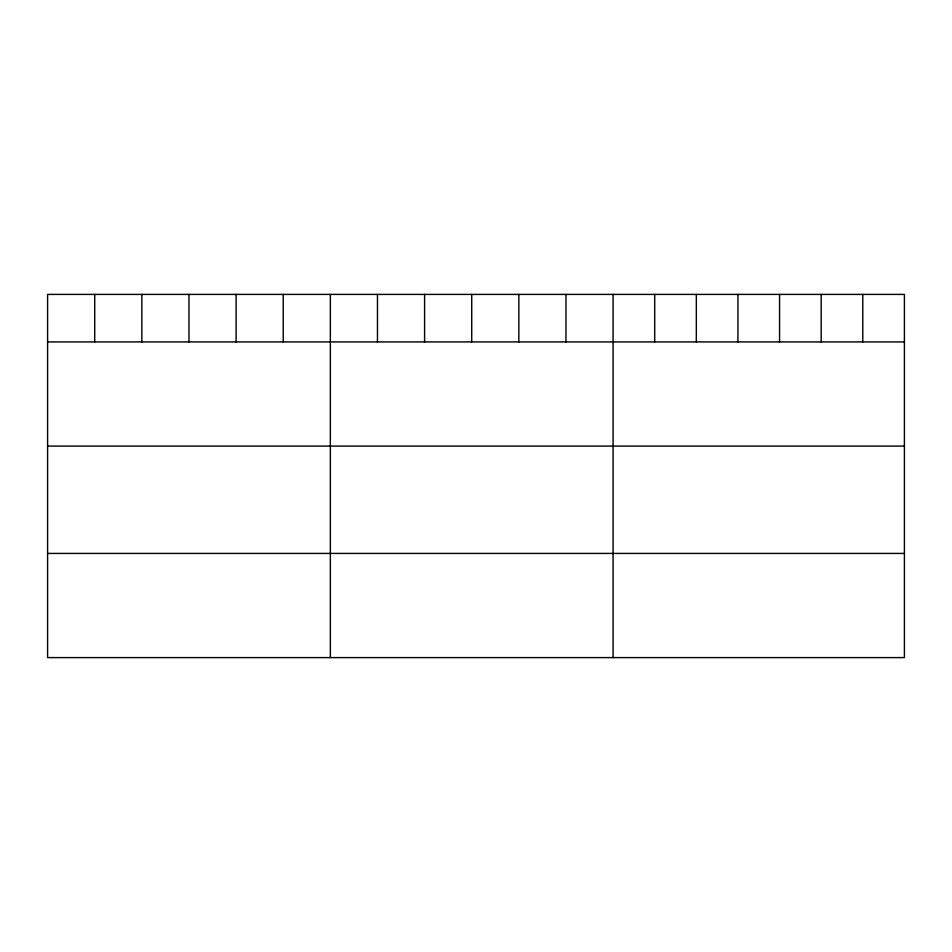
<?xml version="1.0" encoding="UTF-8"?>
<svg xmlns="http://www.w3.org/2000/svg" width="952" height="952" viewBox="0 0 952 952"><rect width="100%" height="100%" fill="white"/><g stroke="black" fill="none" stroke-linecap="round" stroke-linejoin="round"><path stroke-width="1.43" d="M904.4 341.923L904.4 657.594L47.6 657.594L47.6 294.406L904.4 294.406L904.4 341.923L47.6 341.923M47.6 446.095L904.4 446.095M47.6 553.421L904.4 553.421M862.786 294.406L862.786 341.923M821.171 294.406L821.171 341.923M779.557 294.406L779.557 341.923M737.931 294.406L737.931 341.923M696.317 294.406L696.317 341.923M654.702 294.406L654.702 341.923M613.088 294.406L613.088 657.594M565.964 294.406L565.964 341.923M518.84 294.406L518.84 341.923M471.716 294.406L471.716 341.923M424.592 294.406L424.592 341.923M377.468 294.406L377.468 341.923M330.344 294.406L330.344 657.594M283.22 294.406L283.22 341.923M236.096 294.406L236.096 341.923M188.972 294.406L188.972 341.923M141.848 294.406L141.848 341.923M94.724 294.406L94.724 341.923"/></g></svg>
